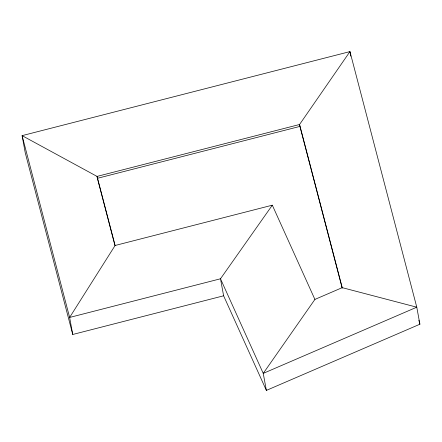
<?xml version="1.0" encoding="UTF-8"?>
<svg xmlns="http://www.w3.org/2000/svg" width="442" height="442" viewBox="0 0 442 442"><rect width="100%" height="100%" fill="white"/><g stroke="black" fill="none" stroke-linecap="round" stroke-linejoin="round"><path stroke-width="0.66" d="M266.371 390.402L263.244 373.379L314.908 299.422L272.316 205.187L115.108 245.487L69.626 317.45L72.753 334.472L223.613 295.803L266.371 390.402L419.9 324.218L416.778 307.196L349.959 51.598L22.1 135.639L25.222 152.661L72.753 334.472M272.316 205.187L220.492 278.78L69.626 317.45L22.1 135.639L97.047 176.408L299.566 124.5L349.959 51.598L350.799 56.178M314.908 299.422L342.213 287.648L416.778 307.196L263.244 373.379L220.492 278.78L223.613 295.803M114.937 245.404L97.4 178.319L299.914 126.412L299.566 124.5L342.213 287.648M418.856 320.212L419.9 324.218M299.914 126.412L342.219 288.228M115.108 245.487L97.047 176.408L97.4 178.319"/></g></svg>
